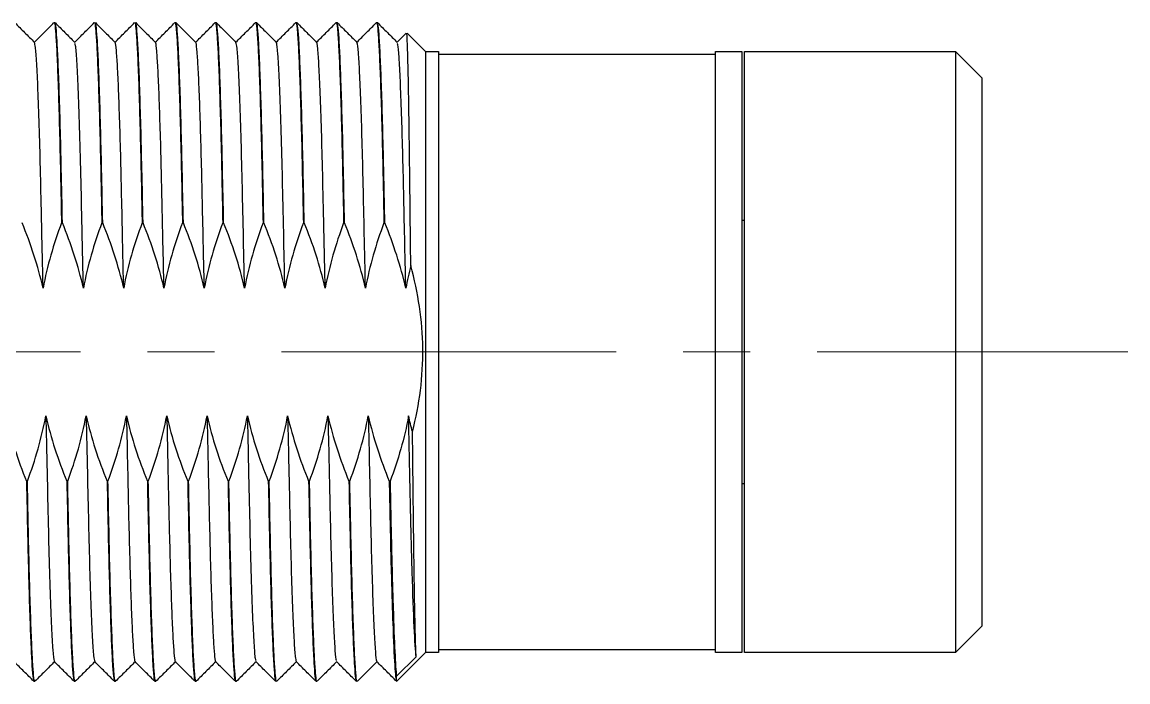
# Model space of a CAD drawing. Extents: x 500 to 100500, y -14500 to 21140.
# Drawn here: x 14926.92 to 14968.85, y -6817.56 to -6792.52 of the extents above; entities that cross this region are included whole.
import ezdxf

# ---------------------------------------------------------------- set-up
doc = ezdxf.new("R2010")
doc.units = 0
doc.linetypes.add('CENTERX2', pattern=[20.32, 12.7, -2.54, 2.54, -2.54])
doc.layers.get('0').update_dxf_attribs({"linetype": 'CONTINUOUS'})

# ---------------------------------------------------------------- blocks, each defined once
blk = doc.blocks.new('Kr2-adsfa2-l065-A$C040E6A72')
for p, q in [((28.493, 25.003), (28.459, 25.003)), ((30.021, 25.003), (29.987, 25.003)), ((31.55, 25.003), (31.515, 25.003)), ((33.078, 25.003), (33.044, 25.003)), ((34.606, 25.003), (34.572, 25.003)), ((36.134, 25.003), (36.1, 25.003)), ((37.663, 25.003), (37.629, 25.003)), ((39.191, 25.003), (39.157, 25.003)), ((40.719, 25.003), (40.685, 25.003)), ((27.33, 24.596), (26.636, 23.903)), ((6.536, 23.903), (5.536, 22.903)), ((14.536, 23.903), (6.536, 23.903)), ((6.536, 23.903), (6.536, 12.503)), ((14.536, 12.503), (14.536, 23.903)), ((15.636, 23.903), (14.636, 23.903)), ((14.636, 23.903), (14.636, 12.503)), ((15.636, 12.503), (15.636, 23.903)), ((26.636, 23.903), (26.136, 23.903)), ((26.136, 23.903), (26.136, 12.503)), ((26.636, 23.903), (26.636, 1.103)), ((26.136, 23.803), (15.636, 23.803)), ((5.536, 22.903), (5.536, 2.103)), ((14.636, 17.503), (14.536, 17.503)), ((28.211, 17.402), (28.177, 17.402)), ((29.739, 17.402), (29.705, 17.402)), ((31.267, 17.402), (31.233, 17.402)), ((32.795, 17.402), (32.762, 17.402)), ((34.324, 17.402), (34.29, 17.402)), ((35.852, 17.402), (35.818, 17.402)), ((37.38, 17.402), (37.347, 17.402)), ((38.909, 17.402), (38.875, 17.402)), ((40.437, 17.402), (40.403, 17.402)), ((6.536, 12.503), (6.536, 1.103)), ((14.536, 1.103), (14.536, 12.503)), ((14.636, 12.503), (14.636, 1.103)), ((15.636, 1.103), (15.636, 12.503)), ((26.136, 12.503), (26.136, 1.103)), ((27.977, 7.604), (28.011, 7.604)), ((29.505, 7.604), (29.539, 7.604)), ((31.034, 7.604), (31.067, 7.604)), ((32.562, 7.604), (32.596, 7.604)), ((34.09, 7.604), (34.124, 7.604)), ((35.619, 7.604), (35.652, 7.604)), ((37.147, 7.604), (37.181, 7.604)), ((38.675, 7.604), (38.709, 7.604)), ((40.204, 7.604), (40.237, 7.604)), ((41.732, 7.604), (41.766, 7.604)), ((14.536, 7.503), (14.636, 7.503)), ((5.536, 2.103), (6.536, 1.103)), ((6.536, 1.103), (14.536, 1.103)), ((14.636, 1.103), (15.636, 1.103)), ((15.636, 1.203), (26.136, 1.203)), ((26.136, 1.103), (26.636, 1.103)), ((26.636, 1.103), (27.739, 0)), ((26.989, 0.938), (27.736, 0.203)), ((27.736, 0.01), (27.734, 0.024)), ((27.736, 0.01), (27.736, 0.203)), ((29.223, 0.003), (29.257, 0.003)), ((30.751, 0.003), (30.785, 0.003)), ((32.28, 0.003), (32.314, 0.003)), ((33.808, 0.003), (33.842, 0.003)), ((35.336, 0.003), (35.37, 0.003)), ((36.865, 0.003), (36.899, 0.003)), ((38.393, 0.003), (38.427, 0.003)), ((39.921, 0.003), (39.955, 0.003)), ((41.449, 0.003), (41.484, 0.003))]:
    blk.add_line(p, q)
at = {"color": 1, "linetype": 'CENTERX2', "lineweight": 0}
blk.add_line((154.021, 12.503), (0, 12.503), dxfattribs=at)
for points, knots in [([(28.455, 25.001), (28.331, 24.876), (28.081, 24.627), (27.832, 24.378), (27.708, 24.253)], [0, 0, 0, 0, 0.500001, 1, 1, 1, 1]), ([(28.177, 17.402), (28.184, 17.75), (28.198, 18.448), (28.224, 19.698), (28.258, 21.109), (28.3, 22.516), (28.343, 23.654), (28.386, 24.454), (28.424, 24.92), (28.446, 24.951), (28.455, 24.965)], [0, 0, 0, 0, 0.0798, 0.160282, 0.304779, 0.453466, 0.597967, 0.746658, 0.891166, 1, 1, 1, 1]), ([(28.493, 24.977), (28.491, 24.985), (28.476, 25.041), (28.448, 24.8), (28.406, 24.243), (28.363, 23.313), (28.32, 22.095), (28.278, 20.59), (28.247, 19.219), (28.225, 18.128), (28.216, 17.644), (28.211, 17.402)], [0, 0, 0, 0, 0.024379, 0.166738, 0.313225, 0.455584, 0.602071, 0.744439, 0.890937, 0.945358, 1, 1, 1, 1]), ([(29.24, 24.258), (29.117, 24.381), (28.869, 24.629), (28.621, 24.876), (28.497, 25.001)], [0, 0, 0, 0, 0.497255, 1, 1, 1, 1]), ([(29.983, 25.001), (29.859, 24.876), (29.61, 24.627), (29.361, 24.378), (29.236, 24.253)], [0, 0, 0, 0, 0.500001, 1, 1, 1, 1]), ([(29.705, 17.402), (29.719, 18.092), (29.745, 19.406), (29.786, 21.107), (29.828, 22.517), (29.872, 23.654), (29.914, 24.454), (29.952, 24.92), (29.974, 24.951), (29.983, 24.965)], [0, 0, 0, 0, 0.160139, 0.30466, 0.453373, 0.597899, 0.746615, 0.891147, 1, 1, 1, 1]), ([(30.021, 24.977), (30.019, 24.985), (30.004, 25.041), (29.976, 24.8), (29.934, 24.243), (29.891, 23.313), (29.848, 22.095), (29.806, 20.588), (29.771, 19.007), (29.748, 17.882), (29.739, 17.402)], [0, 0, 0, 0, 0.02438, 0.166747, 0.313242, 0.455609, 0.602104, 0.74448, 0.890986, 1, 1, 1, 1]), ([(30.768, 24.258), (30.645, 24.381), (30.397, 24.629), (30.15, 24.876), (30.025, 25.001)], [0, 0, 0, 0, 0.497255, 1, 1, 1, 1]), ([(31.512, 25.001), (31.387, 24.876), (31.138, 24.627), (30.889, 24.378), (30.764, 24.253)], [0, 0, 0, 0, 0.500001, 1, 1, 1, 1]), ([(31.233, 17.402), (31.247, 18.092), (31.273, 19.406), (31.314, 21.107), (31.357, 22.517), (31.4, 23.654), (31.442, 24.454), (31.48, 24.92), (31.502, 24.951), (31.511, 24.965)], [0, 0, 0, 0, 0.160139, 0.30466, 0.453373, 0.597899, 0.746615, 0.891147, 1, 1, 1, 1]), ([(31.55, 24.977), (31.547, 24.985), (31.533, 25.041), (31.504, 24.8), (31.463, 24.243), (31.419, 23.313), (31.377, 22.095), (31.335, 20.588), (31.299, 19.007), (31.277, 17.882), (31.267, 17.402)], [0, 0, 0, 0, 0.02438, 0.166747, 0.313242, 0.455609, 0.602104, 0.74448, 0.890986, 1, 1, 1, 1]), ([(32.297, 24.258), (32.173, 24.381), (31.926, 24.629), (31.678, 24.876), (31.553, 25.001)], [0, 0, 0, 0, 0.497255, 1, 1, 1, 1]), ([(33.04, 25.001), (32.915, 24.876), (32.666, 24.627), (32.417, 24.378), (32.293, 24.253)], [0, 0, 0, 0, 0.500001, 1, 1, 1, 1]), ([(32.762, 17.402), (32.775, 18.092), (32.802, 19.406), (32.843, 21.107), (32.885, 22.517), (32.928, 23.654), (32.971, 24.454), (33.009, 24.92), (33.03, 24.951), (33.04, 24.965)], [0, 0, 0, 0, 0.1601388, 0.3046605, 0.4533732, 0.5978985, 0.7466146, 0.8911471, 1, 1, 1, 1]), ([(33.078, 24.977), (33.076, 24.985), (33.061, 25.041), (33.033, 24.8), (32.991, 24.243), (32.948, 23.313), (32.905, 22.095), (32.863, 20.588), (32.828, 19.007), (32.805, 17.882), (32.795, 17.402)], [0, 0, 0, 0, 0.02438, 0.166747, 0.313242, 0.455609, 0.602104, 0.74448, 0.890986, 1, 1, 1, 1]), ([(33.825, 24.258), (33.702, 24.381), (33.454, 24.629), (33.206, 24.876), (33.082, 25.001)], [0, 0, 0, 0, 0.497255, 1, 1, 1, 1]), ([(34.568, 25.001), (34.444, 24.876), (34.195, 24.627), (33.945, 24.378), (33.821, 24.253)], [0, 0, 0, 0, 0.500001, 1, 1, 1, 1]), ([(34.29, 17.402), (34.304, 18.092), (34.33, 19.406), (34.371, 21.107), (34.413, 22.517), (34.456, 23.654), (34.499, 24.454), (34.537, 24.92), (34.559, 24.951), (34.568, 24.965)], [0, 0, 0, 0, 0.160139, 0.30466, 0.453373, 0.597899, 0.746615, 0.891147, 1, 1, 1, 1]), ([(34.606, 24.977), (34.604, 24.985), (34.589, 25.041), (34.561, 24.8), (34.519, 24.243), (34.476, 23.313), (34.433, 22.095), (34.391, 20.588), (34.356, 19.007), (34.333, 17.882), (34.324, 17.402)], [0, 0, 0, 0, 0.02438, 0.166747, 0.313242, 0.455609, 0.602104, 0.74448, 0.890986, 1, 1, 1, 1]), ([(35.353, 24.258), (35.23, 24.381), (34.982, 24.629), (34.734, 24.876), (34.61, 25.001)], [0, 0, 0, 0, 0.497255, 1, 1, 1, 1]), ([(36.097, 25.001), (35.972, 24.876), (35.723, 24.627), (35.474, 24.378), (35.349, 24.253)], [0, 0, 0, 0, 0.500001, 1, 1, 1, 1]), ([(35.818, 17.402), (35.832, 18.092), (35.858, 19.406), (35.899, 21.107), (35.941, 22.517), (35.985, 23.654), (36.027, 24.454), (36.065, 24.92), (36.087, 24.951), (36.096, 24.965)], [0, 0, 0, 0, 0.160139, 0.30466, 0.453373, 0.597899, 0.746615, 0.891147, 1, 1, 1, 1]), ([(36.134, 24.977), (36.132, 24.985), (36.118, 25.041), (36.089, 24.8), (36.048, 24.243), (36.004, 23.313), (35.962, 22.095), (35.92, 20.588), (35.884, 19.007), (35.862, 17.882), (35.852, 17.402)], [0, 0, 0, 0, 0.02438, 0.166747, 0.313242, 0.455609, 0.602104, 0.74448, 0.890986, 1, 1, 1, 1]), ([(36.882, 24.258), (36.758, 24.381), (36.511, 24.629), (36.263, 24.876), (36.138, 25.001)], [0, 0, 0, 0, 0.497255, 1, 1, 1, 1]), ([(37.625, 25.001), (37.5, 24.876), (37.251, 24.627), (37.002, 24.378), (36.877, 24.253)], [0, 0, 0, 0, 0.500001, 1, 1, 1, 1]), ([(37.347, 17.402), (37.36, 18.092), (37.387, 19.406), (37.428, 21.107), (37.47, 22.517), (37.513, 23.654), (37.556, 24.454), (37.593, 24.92), (37.615, 24.951), (37.625, 24.965)], [0, 0, 0, 0, 0.160139, 0.30466, 0.453373, 0.597899, 0.746615, 0.891147, 1, 1, 1, 1]), ([(37.663, 24.977), (37.661, 24.985), (37.646, 25.041), (37.618, 24.8), (37.576, 24.243), (37.533, 23.313), (37.49, 22.095), (37.448, 20.59), (37.417, 19.219), (37.395, 18.128), (37.385, 17.644), (37.38, 17.402)], [0, 0, 0, 0, 0.0243791, 0.1667376, 0.3132245, 0.4555837, 0.6020708, 0.7444391, 0.8909367, 0.9453579, 1, 1, 1, 1]), ([(38.41, 24.258), (38.287, 24.381), (38.039, 24.629), (37.791, 24.876), (37.666, 25.001)], [0, 0, 0, 0, 0.497255, 1, 1, 1, 1]), ([(39.153, 25.001), (39.029, 24.876), (38.78, 24.627), (38.53, 24.378), (38.406, 24.253)], [0, 0, 0, 0, 0.500001, 1, 1, 1, 1]), ([(38.875, 17.402), (38.889, 18.092), (38.915, 19.406), (38.956, 21.107), (38.998, 22.517), (39.041, 23.654), (39.084, 24.454), (39.122, 24.92), (39.144, 24.951), (39.153, 24.965)], [0, 0, 0, 0, 0.160139, 0.30466, 0.453373, 0.597899, 0.746615, 0.891147, 1, 1, 1, 1]), ([(39.191, 24.977), (39.189, 24.985), (39.174, 25.041), (39.146, 24.8), (39.104, 24.243), (39.061, 23.313), (39.018, 22.095), (38.976, 20.588), (38.941, 19.007), (38.918, 17.882), (38.909, 17.402)], [0, 0, 0, 0, 0.02438, 0.166747, 0.313242, 0.455609, 0.602104, 0.74448, 0.890986, 1, 1, 1, 1]), ([(39.938, 24.258), (39.815, 24.381), (39.567, 24.629), (39.319, 24.876), (39.195, 25.001)], [0, 0, 0, 0, 0.497255, 1, 1, 1, 1]), ([(40.682, 25.001), (40.557, 24.876), (40.308, 24.627), (40.059, 24.378), (39.934, 24.253)], [0, 0, 0, 0, 0.500001, 1, 1, 1, 1]), ([(40.403, 17.402), (40.417, 18.092), (40.443, 19.406), (40.484, 21.107), (40.526, 22.517), (40.57, 23.654), (40.612, 24.454), (40.65, 24.92), (40.672, 24.951), (40.681, 24.965)], [0, 0, 0, 0, 0.160139, 0.30466, 0.453373, 0.597899, 0.746615, 0.891147, 1, 1, 1, 1]), ([(40.719, 24.977), (40.717, 24.985), (40.702, 25.041), (40.674, 24.8), (40.632, 24.243), (40.589, 23.313), (40.547, 22.095), (40.505, 20.588), (40.469, 19.007), (40.447, 17.882), (40.437, 17.402)], [0, 0, 0, 0, 0.02438, 0.166747, 0.313242, 0.455609, 0.602104, 0.74448, 0.890986, 1, 1, 1, 1]), ([(41.466, 24.258), (41.343, 24.381), (41.095, 24.629), (40.848, 24.876), (40.723, 25.001)], [0, 0, 0, 0, 0.497255, 1, 1, 1, 1]), ([(42.21, 25.001), (42.085, 24.876), (41.836, 24.627), (41.587, 24.378), (41.462, 24.253)], [0, 0, 0, 0, 0.500001, 1, 1, 1, 1]), ([(27.194, 15.781), (27.202, 16.511), (27.216, 17.873), (27.236, 19.686), (27.256, 21.221), (27.278, 22.521), (27.299, 23.536), (27.32, 24.231), (27.337, 24.588), (27.347, 24.579), (27.35, 24.576)], [0, 0, 0, 0, 0.148083, 0.276449, 0.408529, 0.537053, 0.66929, 0.798035, 0.930513, 1, 1, 1, 1]), ([(27.712, 24.258), (27.628, 24.341), (27.514, 24.455), (27.401, 24.568), (27.371, 24.598)], [0, 0, 0, 0, 0.739024, 1, 1, 1, 1]), ([(27.382, 14.927), (27.396, 15.568), (27.424, 16.831), (27.461, 18.582), (27.499, 20.175), (27.542, 21.626), (27.589, 22.853), (27.637, 23.728), (27.677, 24.193), (27.699, 24.204), (27.707, 24.208)], [0, 0, 0, 0, 0.125696, 0.247541, 0.370274, 0.49659, 0.638105, 0.779372, 0.917899, 1, 1, 1, 1]), ([(28.911, 14.927), (28.926, 15.623), (28.956, 16.993), (28.995, 18.879), (29.038, 20.573), (29.084, 22.023), (29.132, 23.164), (29.179, 23.904), (29.213, 24.251), (29.232, 24.219), (29.236, 24.212)], [0, 0, 0, 0, 0.13655, 0.268733, 0.403213, 0.541418, 0.681063, 0.819719, 0.957052, 1, 1, 1, 1]), ([(30.439, 14.927), (30.456, 15.701), (30.489, 17.226), (30.532, 19.238), (30.578, 20.959), (30.625, 22.355), (30.674, 23.419), (30.72, 24.037), (30.749, 24.3), (30.764, 24.249), (30.764, 24.248)], [0, 0, 0, 0, 0.152106, 0.299473, 0.437096, 0.578, 0.719736, 0.859767, 0.995731, 1, 1, 1, 1]), ([(31.967, 14.927), (31.975, 15.275), (31.998, 16.367), (32.036, 18.108), (32.079, 20.032), (32.129, 21.686), (32.18, 23.003), (32.231, 23.855), (32.268, 24.251), (32.288, 24.215), (32.293, 24.206)], [0, 0, 0, 0, 0.068079, 0.213387, 0.357019, 0.505665, 0.656713, 0.807099, 0.953841, 1, 1, 1, 1]), ([(33.495, 14.927), (33.511, 15.652), (33.542, 17.078), (33.584, 19.035), (33.629, 20.778), (33.678, 22.268), (33.729, 23.392), (33.778, 24.102), (33.807, 24.195), (33.821, 24.239)], [0, 0, 0, 0, 0.14225, 0.279946, 0.42064, 0.565079, 0.716203, 0.865459, 1, 1, 1, 1]), ([(35.024, 14.927), (35.033, 15.368), (35.056, 16.428), (35.09, 18.011), (35.126, 19.63), (35.167, 21.078), (35.209, 22.313), (35.252, 23.281), (35.294, 23.918), (35.326, 24.231), (35.344, 24.22), (35.349, 24.217)], [0, 0, 0, 0, 0.086271, 0.207191, 0.326347, 0.449203, 0.574497, 0.700501, 0.825422, 0.947563, 1, 1, 1, 1]), ([(36.552, 14.927), (36.565, 15.509), (36.59, 16.658), (36.624, 18.261), (36.658, 19.778), (36.698, 21.178), (36.74, 22.394), (36.783, 23.34), (36.825, 23.952), (36.856, 24.242), (36.873, 24.224), (36.877, 24.219)], [0, 0, 0, 0, 0.114059, 0.225022, 0.335337, 0.458431, 0.583841, 0.709828, 0.834602, 0.956476, 1, 1, 1, 1]), ([(38.08, 14.927), (38.092, 15.46), (38.117, 16.608), (38.152, 18.26), (38.189, 19.856), (38.229, 21.276), (38.272, 22.474), (38.315, 23.398), (38.357, 23.984), (38.387, 24.253), (38.402, 24.228), (38.406, 24.223)], [0, 0, 0, 0, 0.104418, 0.224733, 0.344333, 0.46766, 0.593179, 0.719141, 0.843761, 0.965363, 1, 1, 1, 1]), ([(39.609, 14.927), (39.625, 15.697), (39.658, 17.212), (39.702, 19.278), (39.751, 21.092), (39.803, 22.569), (39.855, 23.603), (39.899, 24.169), (39.924, 24.196), (39.934, 24.206)], [0, 0, 0, 0, 0.151215, 0.2977, 0.448216, 0.602419, 0.753399, 0.901771, 1, 1, 1, 1]), ([(41.137, 14.927), (41.147, 15.4), (41.167, 16.335), (41.201, 17.876), (41.236, 19.519), (41.282, 21.152), (41.329, 22.514), (41.378, 23.511), (41.423, 24.124), (41.45, 24.201), (41.462, 24.237)], [0, 0, 0, 0, 0.092413, 0.182946, 0.316845, 0.454944, 0.596024, 0.737612, 0.877179, 1, 1, 1, 1]), ([(27.127, 9.48), (26.995, 9.997), (26.894, 10.519), (26.762, 11.571), (26.731, 12.103), (26.749, 13.704), (26.912, 14.751), (27.194, 15.781)], [0, 0, 0, 0, 0.25, 0.25, 0.5, 0.5, 1, 1, 1, 1]), ([(26.989, 0.938), (27.012, 1.143), (27.038, 1.524), (27.089, 2.616), (27.115, 3.326), (27.152, 4.557), (27.164, 4.994), (27.181, 5.677), (27.186, 5.909), (27.197, 6.38), (27.202, 6.618), (27.229, 7.839), (27.252, 8.93), (27.277, 10.078)], [0, 0, 0, 0, 0.25, 0.25, 0.5, 0.5, 0.625, 0.625, 0.6875, 0.6875, 0.75, 0.75, 1, 1, 1, 1]), ([(28.805, 10.078), (28.79, 9.389), (28.761, 8.032), (28.721, 6.162), (28.679, 4.479), (28.633, 3.022), (28.585, 1.862), (28.537, 1.108), (28.503, 0.756), (28.484, 0.787), (28.48, 0.794)], [0, 0, 0, 0, 0.13526, 0.266203, 0.399281, 0.536073, 0.677802, 0.81857, 0.95594, 1, 1, 1, 1]), ([(30.334, 10.078), (30.321, 9.505), (30.297, 8.375), (30.26, 6.67), (30.222, 4.991), (30.175, 3.43), (30.127, 2.162), (30.079, 1.283), (30.039, 0.814), (30.017, 0.802), (30.009, 0.797)], [0, 0, 0, 0, 0.112235, 0.221491, 0.356202, 0.495421, 0.63693, 0.778212, 0.916772, 1, 1, 1, 1]), ([(31.862, 10.078), (31.852, 9.606), (31.832, 8.671), (31.798, 7.129), (31.763, 5.486), (31.717, 3.853), (31.67, 2.492), (31.621, 1.495), (31.576, 0.882), (31.549, 0.804), (31.537, 0.768)], [0, 0, 0, 0, 0.092413, 0.182946, 0.316845, 0.454944, 0.596024, 0.737612, 0.877179, 1, 1, 1, 1]), ([(33.39, 10.078), (33.374, 9.309), (33.341, 7.793), (33.297, 5.727), (33.248, 3.914), (33.196, 2.437), (33.144, 1.403), (33.1, 0.837), (33.075, 0.81), (33.065, 0.799)], [0, 0, 0, 0, 0.151215, 0.2977, 0.448216, 0.602419, 0.753399, 0.901771, 1, 1, 1, 1]), ([(34.919, 10.078), (34.907, 9.545), (34.882, 8.397), (34.847, 6.745), (34.81, 5.15), (34.77, 3.729), (34.727, 2.532), (34.684, 1.607), (34.642, 1.021), (34.612, 0.752), (34.597, 0.777), (34.593, 0.783)], [0, 0, 0, 0, 0.104418, 0.224733, 0.344333, 0.46766, 0.593179, 0.719141, 0.843761, 0.965363, 1, 1, 1, 1]), ([(36.447, 10.078), (36.434, 9.496), (36.409, 8.347), (36.375, 6.745), (36.34, 5.227), (36.301, 3.828), (36.259, 2.612), (36.216, 1.665), (36.174, 1.053), (36.143, 0.763), (36.126, 0.782), (36.122, 0.787)], [0, 0, 0, 0, 0.114059, 0.225022, 0.335337, 0.458431, 0.583841, 0.709828, 0.834602, 0.956476, 1, 1, 1, 1]), ([(37.975, 10.078), (37.966, 9.637), (37.943, 8.578), (37.909, 6.995), (37.873, 5.376), (37.832, 3.928), (37.79, 2.693), (37.747, 1.725), (37.705, 1.087), (37.673, 0.774), (37.655, 0.786), (37.65, 0.789)], [0, 0, 0, 0, 0.086271, 0.207191, 0.326347, 0.449203, 0.574497, 0.700501, 0.825422, 0.947563, 1, 1, 1, 1]), ([(39.504, 10.078), (39.488, 9.354), (39.457, 7.927), (39.415, 5.97), (39.37, 4.228), (39.321, 2.738), (39.27, 1.614), (39.221, 0.904), (39.192, 0.81), (39.178, 0.766)], [0, 0, 0, 0, 0.14225, 0.279946, 0.42064, 0.565079, 0.716203, 0.865459, 1, 1, 1, 1]), ([(41.032, 10.078), (41.024, 9.73), (41.001, 8.638), (40.963, 6.897), (40.92, 4.973), (40.87, 3.319), (40.819, 2.003), (40.768, 1.151), (40.731, 0.754), (40.711, 0.791), (40.706, 0.799)], [0, 0, 0, 0, 0.068079, 0.213387, 0.357019, 0.505665, 0.656713, 0.807099, 0.953841, 1, 1, 1, 1]), ([(26.989, 0.938), (26.995, 1.033), (27.001, 1.166), (27.012, 1.51), (27.018, 1.722), (27.03, 2.211), (27.036, 2.489), (27.045, 2.957), (27.048, 3.121), (27.054, 3.468), (27.057, 3.65), (27.072, 4.592), (27.083, 5.448), (27.099, 6.885), (27.104, 7.384), (27.115, 8.409), (27.121, 8.936), (27.127, 9.48)], [0, 0, 0, 0, 0.125, 0.125, 0.25, 0.25, 0.375, 0.375, 0.4375, 0.4375, 0.5, 0.5, 0.75, 0.75, 0.875, 0.875, 1, 1, 1, 1]), ([(27.977, 7.604), (27.968, 7.138), (27.959, 6.691), (27.941, 5.839), (27.932, 5.421), (27.904, 4.207), (27.883, 3.451), (27.841, 2.132), (27.819, 1.57), (27.777, 0.697), (27.756, 0.385), (27.736, 0.203)], [0, 0, 0, 0, 0.125, 0.125, 0.25, 0.25, 0.5, 0.5, 0.75, 0.75, 1, 1, 1, 1]), ([(28.011, 7.604), (28.005, 7.336), (28, 7.075), (27.99, 6.564), (27.985, 6.317), (27.97, 5.587), (27.959, 5.111), (27.925, 3.744), (27.901, 2.913), (27.852, 1.536), (27.827, 0.991), (27.779, 0.248), (27.757, 0.049), (27.736, 0.01)], [0, 0, 0, 0, 0.0625, 0.0625, 0.125, 0.125, 0.25, 0.25, 0.5, 0.5, 0.75, 0.75, 1, 1, 1, 1]), ([(29.223, 0.028), (29.225, 0.02), (29.24, -0.035), (29.268, 0.206), (29.31, 0.762), (29.353, 1.692), (29.396, 2.91), (29.438, 4.418), (29.473, 5.999), (29.496, 7.124), (29.505, 7.604)], [0, 0, 0, 0, 0.02438, 0.166747, 0.313242, 0.455609, 0.602104, 0.74448, 0.890986, 1, 1, 1, 1]), ([(29.539, 7.604), (29.525, 6.913), (29.499, 5.599), (29.458, 3.898), (29.416, 2.489), (29.373, 1.352), (29.33, 0.552), (29.292, 0.086), (29.27, 0.054), (29.261, 0.04)], [0, 0, 0, 0, 0.160139, 0.30466, 0.453373, 0.597899, 0.746615, 0.891147, 1, 1, 1, 1]), ([(30.751, 0.028), (30.753, 0.02), (30.768, -0.035), (30.796, 0.206), (30.838, 0.762), (30.881, 1.692), (30.924, 2.91), (30.966, 4.418), (31.001, 5.999), (31.024, 7.124), (31.034, 7.604)], [0, 0, 0, 0, 0.02438, 0.166747, 0.313242, 0.455609, 0.602104, 0.74448, 0.890986, 1, 1, 1, 1]), ([(31.067, 7.604), (31.054, 6.913), (31.027, 5.599), (30.986, 3.898), (30.944, 2.489), (30.901, 1.352), (30.859, 0.552), (30.821, 0.086), (30.799, 0.054), (30.789, 0.04)], [0, 0, 0, 0, 0.160139, 0.30466, 0.453373, 0.597899, 0.746615, 0.891147, 1, 1, 1, 1]), ([(32.28, 0.028), (32.282, 0.02), (32.297, -0.035), (32.325, 0.206), (32.367, 0.762), (32.41, 1.692), (32.452, 2.91), (32.494, 4.418), (32.53, 5.999), (32.552, 7.124), (32.562, 7.604)], [0, 0, 0, 0, 0.02438, 0.166747, 0.313242, 0.455609, 0.602104, 0.74448, 0.890986, 1, 1, 1, 1]), ([(32.596, 7.604), (32.582, 6.913), (32.556, 5.599), (32.515, 3.898), (32.473, 2.489), (32.429, 1.352), (32.387, 0.552), (32.349, 0.086), (32.327, 0.054), (32.318, 0.04)], [0, 0, 0, 0, 0.160139, 0.30466, 0.453373, 0.597899, 0.746615, 0.891147, 1, 1, 1, 1]), ([(33.808, 0.028), (33.81, 0.02), (33.825, -0.035), (33.853, 0.206), (33.895, 0.762), (33.938, 1.692), (33.981, 2.91), (34.023, 4.418), (34.058, 5.999), (34.081, 7.124), (34.09, 7.604)], [0, 0, 0, 0, 0.02438, 0.166747, 0.313242, 0.455609, 0.602104, 0.74448, 0.890986, 1, 1, 1, 1]), ([(34.124, 7.604), (34.11, 6.913), (34.084, 5.599), (34.043, 3.898), (34.001, 2.489), (33.958, 1.352), (33.915, 0.552), (33.877, 0.086), (33.855, 0.054), (33.846, 0.04)], [0, 0, 0, 0, 0.160139, 0.30466, 0.453373, 0.597899, 0.746615, 0.891147, 1, 1, 1, 1]), ([(35.336, 0.028), (35.338, 0.02), (35.353, -0.035), (35.381, 0.206), (35.423, 0.762), (35.466, 1.692), (35.509, 2.91), (35.551, 4.418), (35.586, 5.999), (35.609, 7.124), (35.619, 7.604)], [0, 0, 0, 0, 0.0243804, 0.1667468, 0.3132418, 0.4556089, 0.602104, 0.7444802, 0.8909859, 1, 1, 1, 1]), ([(35.652, 7.604), (35.639, 6.913), (35.612, 5.599), (35.571, 3.898), (35.529, 2.489), (35.486, 1.352), (35.443, 0.552), (35.405, 0.086), (35.384, 0.054), (35.374, 0.04)], [0, 0, 0, 0, 0.160139, 0.30466, 0.453373, 0.597899, 0.746615, 0.891147, 1, 1, 1, 1]), ([(36.865, 0.028), (36.867, 0.02), (36.881, -0.035), (36.91, 0.206), (36.951, 0.762), (36.995, 1.692), (37.037, 2.91), (37.079, 4.418), (37.115, 5.999), (37.137, 7.124), (37.147, 7.604)], [0, 0, 0, 0, 0.02438, 0.166747, 0.313242, 0.455609, 0.602104, 0.74448, 0.890986, 1, 1, 1, 1]), ([(37.181, 7.604), (37.167, 6.913), (37.141, 5.599), (37.1, 3.898), (37.058, 2.489), (37.014, 1.352), (36.972, 0.552), (36.934, 0.086), (36.912, 0.054), (36.903, 0.04)], [0, 0, 0, 0, 0.1601388, 0.3046605, 0.4533732, 0.5978985, 0.7466146, 0.8911471, 1, 1, 1, 1]), ([(38.393, 0.028), (38.395, 0.02), (38.41, -0.035), (38.438, 0.206), (38.48, 0.762), (38.523, 1.692), (38.566, 2.91), (38.608, 4.418), (38.643, 5.999), (38.666, 7.124), (38.675, 7.604)], [0, 0, 0, 0, 0.0243804, 0.1667468, 0.3132418, 0.4556089, 0.602104, 0.7444802, 0.8909859, 1, 1, 1, 1]), ([(38.709, 7.604), (38.695, 6.913), (38.669, 5.599), (38.628, 3.898), (38.586, 2.489), (38.543, 1.352), (38.5, 0.552), (38.462, 0.086), (38.44, 0.054), (38.431, 0.04)], [0, 0, 0, 0, 0.160139, 0.30466, 0.453373, 0.597899, 0.746615, 0.891147, 1, 1, 1, 1]), ([(39.921, 0.028), (39.923, 0.02), (39.938, -0.035), (39.966, 0.206), (40.008, 0.762), (40.051, 1.692), (40.094, 2.91), (40.136, 4.418), (40.171, 5.999), (40.194, 7.124), (40.204, 7.604)], [0, 0, 0, 0, 0.02438, 0.166747, 0.313242, 0.455609, 0.602104, 0.74448, 0.890986, 1, 1, 1, 1]), ([(40.237, 7.604), (40.224, 6.913), (40.197, 5.599), (40.156, 3.898), (40.114, 2.489), (40.071, 1.352), (40.028, 0.552), (39.99, 0.086), (39.969, 0.054), (39.959, 0.04)], [0, 0, 0, 0, 0.160139, 0.30466, 0.453373, 0.597899, 0.746615, 0.891147, 1, 1, 1, 1]), ([(41.449, 0.028), (41.452, 0.02), (41.466, -0.035), (41.495, 0.206), (41.536, 0.762), (41.58, 1.692), (41.622, 2.91), (41.664, 4.418), (41.7, 5.999), (41.722, 7.124), (41.732, 7.604)], [0, 0, 0, 0, 0.02438, 0.166747, 0.313242, 0.455609, 0.602104, 0.74448, 0.890986, 1, 1, 1, 1]), ([(41.766, 7.604), (41.752, 6.913), (41.726, 5.599), (41.685, 3.898), (41.642, 2.489), (41.599, 1.352), (41.557, 0.552), (41.519, 0.086), (41.497, 0.054), (41.487, 0.04)], [0, 0, 0, 0, 0.160139, 0.30466, 0.453373, 0.597899, 0.746615, 0.891147, 1, 1, 1, 1]), ([(27.732, 0.005), (27.857, 0.129), (28.106, 0.378), (28.355, 0.627), (28.48, 0.752)], [0, 0, 0, 0, 0.500001, 1, 1, 1, 1]), ([(28.476, 0.748), (28.599, 0.625), (28.847, 0.377), (29.095, 0.129), (29.219, 0.005)], [0, 0, 0, 0, 0.497255, 1, 1, 1, 1]), ([(29.261, 0.005), (29.385, 0.129), (29.635, 0.378), (29.884, 0.627), (30.008, 0.752)], [0, 0, 0, 0, 0.5000012, 1, 1, 1, 1]), ([(30.004, 0.748), (30.127, 0.625), (30.375, 0.377), (30.623, 0.129), (30.748, 0.005)], [0, 0, 0, 0, 0.497255, 1, 1, 1, 1]), ([(30.789, 0.005), (30.914, 0.129), (31.163, 0.378), (31.412, 0.627), (31.537, 0.752)], [0, 0, 0, 0, 0.500001, 1, 1, 1, 1]), ([(31.533, 0.748), (31.656, 0.625), (31.904, 0.377), (32.151, 0.129), (32.276, 0.005)], [0, 0, 0, 0, 0.497255, 1, 1, 1, 1]), ([(32.317, 0.005), (32.442, 0.129), (32.691, 0.378), (32.94, 0.627), (33.065, 0.752)], [0, 0, 0, 0, 0.500001, 1, 1, 1, 1]), ([(33.061, 0.748), (33.184, 0.625), (33.432, 0.377), (33.68, 0.129), (33.804, 0.005)], [0, 0, 0, 0, 0.497255, 1, 1, 1, 1]), ([(33.846, 0.005), (33.97, 0.129), (34.219, 0.378), (34.469, 0.627), (34.593, 0.752)], [0, 0, 0, 0, 0.500001, 1, 1, 1, 1]), ([(34.589, 0.748), (34.712, 0.625), (34.96, 0.377), (35.208, 0.129), (35.333, 0.005)], [0, 0, 0, 0, 0.497255, 1, 1, 1, 1]), ([(35.374, 0.005), (35.499, 0.129), (35.748, 0.378), (35.997, 0.627), (36.121, 0.752)], [0, 0, 0, 0, 0.500001, 1, 1, 1, 1]), ([(36.117, 0.748), (36.241, 0.625), (36.488, 0.377), (36.736, 0.129), (36.861, 0.005)], [0, 0, 0, 0, 0.497255, 1, 1, 1, 1]), ([(36.902, 0.005), (37.027, 0.129), (37.276, 0.378), (37.525, 0.627), (37.65, 0.752)], [0, 0, 0, 0, 0.500001, 1, 1, 1, 1]), ([(37.646, 0.748), (37.769, 0.625), (38.017, 0.377), (38.265, 0.129), (38.389, 0.005)], [0, 0, 0, 0, 0.497255, 1, 1, 1, 1]), ([(38.431, 0.005), (38.555, 0.129), (38.804, 0.378), (39.054, 0.627), (39.178, 0.752)], [0, 0, 0, 0, 0.500001, 1, 1, 1, 1]), ([(39.174, 0.748), (39.297, 0.625), (39.545, 0.377), (39.793, 0.129), (39.917, 0.005)], [0, 0, 0, 0, 0.497255, 1, 1, 1, 1]), ([(39.959, 0.005), (40.083, 0.129), (40.333, 0.378), (40.582, 0.627), (40.706, 0.752)], [0, 0, 0, 0, 0.500001, 1, 1, 1, 1]), ([(40.702, 0.748), (40.826, 0.625), (41.073, 0.377), (41.321, 0.129), (41.446, 0.005)], [0, 0, 0, 0, 0.497255, 1, 1, 1, 1]), ([(41.487, 0.005), (41.612, 0.129), (41.861, 0.378), (42.11, 0.627), (42.235, 0.752)], [0, 0, 0, 0, 0.500001, 1, 1, 1, 1])]:
    blk.add_open_spline(points, degree=3, knots=knots)
for points in [[(27.382, 14.927), (27.574, 15.773), (27.848, 16.599), (28.177, 17.402)], [(28.211, 17.402), (28.512, 16.598), (28.754, 15.771), (28.911, 14.927)], [(28.911, 14.927), (29.103, 15.773), (29.377, 16.599), (29.705, 17.402)], [(29.739, 17.402), (30.04, 16.598), (30.282, 15.771), (30.439, 14.927)], [(30.439, 14.927), (30.631, 15.773), (30.905, 16.599), (31.233, 17.402)], [(31.267, 17.402), (31.568, 16.598), (31.81, 15.771), (31.967, 14.927)], [(31.967, 14.927), (32.159, 15.773), (32.433, 16.599), (32.762, 17.402)], [(32.795, 17.402), (33.097, 16.598), (33.339, 15.771), (33.495, 14.927)], [(33.495, 14.927), (33.688, 15.773), (33.961, 16.599), (34.29, 17.402)], [(34.324, 17.402), (34.625, 16.598), (34.867, 15.771), (35.024, 14.927)], [(35.024, 14.927), (35.216, 15.773), (35.49, 16.599), (35.818, 17.402)], [(35.852, 17.402), (36.153, 16.598), (36.395, 15.771), (36.552, 14.927)], [(36.552, 14.927), (36.744, 15.773), (37.018, 16.599), (37.347, 17.402)], [(37.38, 17.402), (37.682, 16.598), (37.924, 15.771), (38.08, 14.927)], [(38.08, 14.927), (38.272, 15.773), (38.546, 16.599), (38.875, 17.402)], [(38.909, 17.402), (39.21, 16.598), (39.452, 15.771), (39.609, 14.927)], [(39.609, 14.927), (39.801, 15.773), (40.075, 16.599), (40.403, 17.402)], [(40.437, 17.402), (40.738, 16.598), (40.98, 15.771), (41.137, 14.927)], [(41.137, 14.927), (41.329, 15.773), (41.603, 16.599), (41.931, 17.402)], [(27.194, 15.781), (27.266, 15.498), (27.329, 15.214), (27.382, 14.927)], [(27.127, 9.48), (27.181, 9.678), (27.232, 9.878), (27.277, 10.078)], [(27.277, 10.078), (27.434, 9.234), (27.676, 8.408), (27.977, 7.604)], [(28.805, 10.078), (28.613, 9.232), (28.339, 8.407), (28.011, 7.604)], [(29.505, 7.604), (29.204, 8.408), (28.962, 9.234), (28.805, 10.078)], [(30.334, 10.078), (30.142, 9.232), (29.868, 8.407), (29.539, 7.604)], [(31.034, 7.604), (30.732, 8.408), (30.49, 9.234), (30.334, 10.078)], [(31.862, 10.078), (31.67, 9.232), (31.396, 8.407), (31.067, 7.604)], [(32.562, 7.604), (32.261, 8.408), (32.019, 9.234), (31.862, 10.078)], [(33.39, 10.078), (33.198, 9.232), (32.924, 8.407), (32.596, 7.604)], [(34.09, 7.604), (33.789, 8.408), (33.547, 9.234), (33.39, 10.078)], [(34.919, 10.078), (34.727, 9.232), (34.453, 8.407), (34.124, 7.604)], [(35.619, 7.604), (35.317, 8.408), (35.075, 9.234), (34.919, 10.078)], [(36.447, 10.078), (36.255, 9.232), (35.981, 8.407), (35.652, 7.604)], [(37.147, 7.604), (36.846, 8.408), (36.604, 9.234), (36.447, 10.078)], [(37.975, 10.078), (37.783, 9.232), (37.509, 8.407), (37.181, 7.604)], [(38.675, 7.604), (38.374, 8.408), (38.132, 9.234), (37.975, 10.078)], [(39.504, 10.078), (39.311, 9.232), (39.038, 8.407), (38.709, 7.604)], [(40.204, 7.604), (39.902, 8.408), (39.66, 9.234), (39.504, 10.078)], [(41.032, 10.078), (40.84, 9.232), (40.566, 8.407), (40.237, 7.604)], [(41.732, 7.604), (41.431, 8.408), (41.188, 9.234), (41.032, 10.078)], [(42.56, 10.078), (42.368, 9.232), (42.094, 8.407), (41.766, 7.604)]]:
    blk.add_open_spline(points, degree=3)

msp = doc.modelspace()

# ---------------------------------------------------------------- block references
at = {"xscale": -1}
msp.add_blockref('Kr2-adsfa2-l065-A$C040E6A72', (14968.848, -6817.541, -118.124), dxfattribs=at)

doc.saveas('drawing.dxf')
